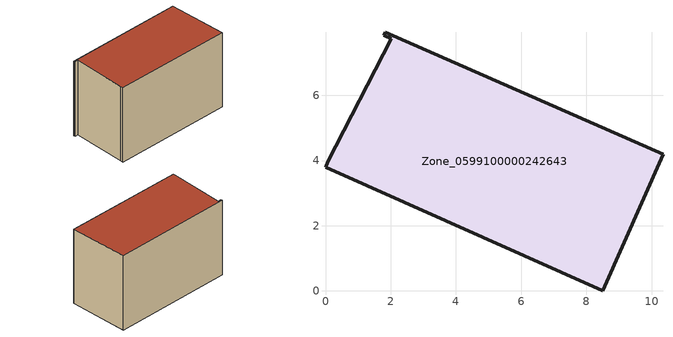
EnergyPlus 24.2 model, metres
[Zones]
Zone_0599100000242643
 floor ground (C_G): 1.83,7.94 10.35,4.19 8.5,0 0,3.79 0.07,3.96 2.01,7.73 1.78,7.83 z0
 wall outside (C_F): 10.35,4.19 1.83,7.94 1.78,7.83 2.01,7.73 0.07,3.96 0,3.79 8.5,0 10.35,4.19 z0:5.86
 roof outside (C_R): 2.01,7.73 0.07,3.96 0,3.79 8.5,0 10.35,4.19 1.83,7.94 1.78,7.83 z5.86
[BUILDING]
Pand.0599100000242643: North Axis=0; Terrain=City; Loads Convergence Tolerance Value=0.04; Temperature Convergence Tolerance Value=0.4; Solar Distribution=FullExterior; Maximum Number of Warmup Days=25; Minimum Number of Warmup Days=1
[Site:Location]
Rotterdam.The.Hague.AP_ZH_NLD Design_Conditions: Latitude=51.96; Longitude=4.45; Time Zone=1; Elevation=-4.5
[SITE:GROUNDTEMPERATURE:BUILDINGSURFACE]
18, 18, 18, 18, 18, 18, 18, 18, 18, 18, 18, 18
[MATERIAL] Thermal Absorptance=0.9; Solar Absorptance=0.7; Visible Absorptance=0.7
Name | Roughness | Thickness | Conductivity | Density | Specific Heat
G.TC.1946-1964 | MediumSmooth | 0.15 | 1 | 540 | 1210
F.TC.1946-1964 | Rough | 0.3 | 0.857143 | 1920 | 840
R.TC.1946-1964 | MediumRough | 0.2 | 0.235294 | 1500 | 1000
[CONSTRUCTION]
C_G: G.TC.1946-1964
C_F: F.TC.1946-1964
C_R: R.TC.1946-1964
[ZONE]
Zone_0599100000242643: Type=1; Multiplier=1; Ceiling Height=Autocalculate; Volume=Autocalculate; Floor Area=autocalculate; Part of Total Floor Area=Yes
[ZONEINFILTRATION:DESIGNFLOWRATE]
Infil_Zone_0599100000242643: Zone or ZoneList or Space or SpaceList=Zone_0599100000242643; Schedule=AlwaysOn; Design Flow Rate Calculation Method=Flow/Area; Flow Rate per Floor Area=0.003; Constant Term Coefficient=1; Temperature Term Coefficient=0; Velocity Term Coefficient=0; Velocity Squared Term Coefficient=0
[HVACTEMPLATE:ZONE:IDEALLOADSAIRSYSTEM]
Zone_0599100000242643: Maximum Heating Supply Air Temperature=50; Minimum Cooling Supply Air Temperature=13; Maximum Heating Supply Air Humidity Ratio=0.0156; Minimum Cooling Supply Air Humidity Ratio=0.0077; Heating Limit=NoLimit; Cooling Limit=NoLimit; Dehumidification Control Type=ConstantSensibleHeatRatio; Cooling Sensible Heat Ratio=0.7; Dehumidification Setpoint=60; Humidification Control Type=None; Humidification Setpoint=30; Outdoor Air Method=None; Outdoor Air Flow Rate per Person=0.00944; Outdoor Air Flow Rate per Zone Floor Area=0; Outdoor Air Flow Rate per Zone=0; Demand Controlled Ventilation Type=None; Outdoor Air Economizer Type=NoEconomizer; Heat Recovery Type=None; Sensible Heat Recovery Effectiveness=0.7; Latent Heat Recovery Effectiveness=0.65
[ZONECONTROL:THERMOSTAT]
ThermostatControl_Zone_0599100000242643: Zone or ZoneList=Zone_0599100000242643; Control Type Schedule=DualSetpointControlType; Control 1=Thermostat_Zone_0599100000242643; Temperature Difference Between Cutout And Setpoint=0
[THERMOSTATSETPOINT:DUALSETPOINT]
Thermostat_Zone_0599100000242643: Heating Setpoint Temperature Schedule=HeatingSetpoint_Zone_0599100000242643; Cooling Setpoint Temperature Schedule=CoolingSetpoint_Zone_0599100000242643
[SCHEDULE:COMPACT]
HeatingSetpoint_Zone_0599100000242643: Through: 12/31, For: AllDays, Until: 24:00, 21
CoolingSetpoint_Zone_0599100000242643: Through: 12/31, For: AllDays, Until: 24:00, 24
DualSetpointControlType: Through: 12/31, For: AllDays, Until: 24:00, 4
AlwaysOn: Through: 12/31, For: AllDays, Until: 24:00, 1
